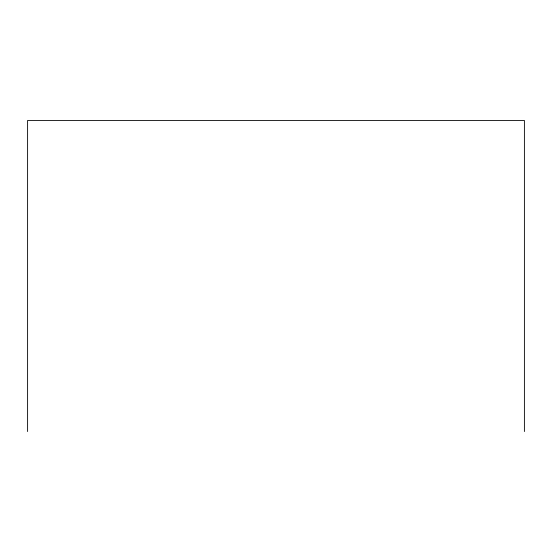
<?xml version="1.0" encoding="UTF-8"?>
<svg xmlns="http://www.w3.org/2000/svg" width="552" height="552" viewBox="0 0 552 552"><rect width="100%" height="100%" fill="white"/><g stroke="black" fill="none" stroke-linecap="round" stroke-linejoin="round"><path stroke-width="0.83" d="M524.4 431.547L524.4 120.453L27.6 120.453L27.6 431.547"/></g></svg>
